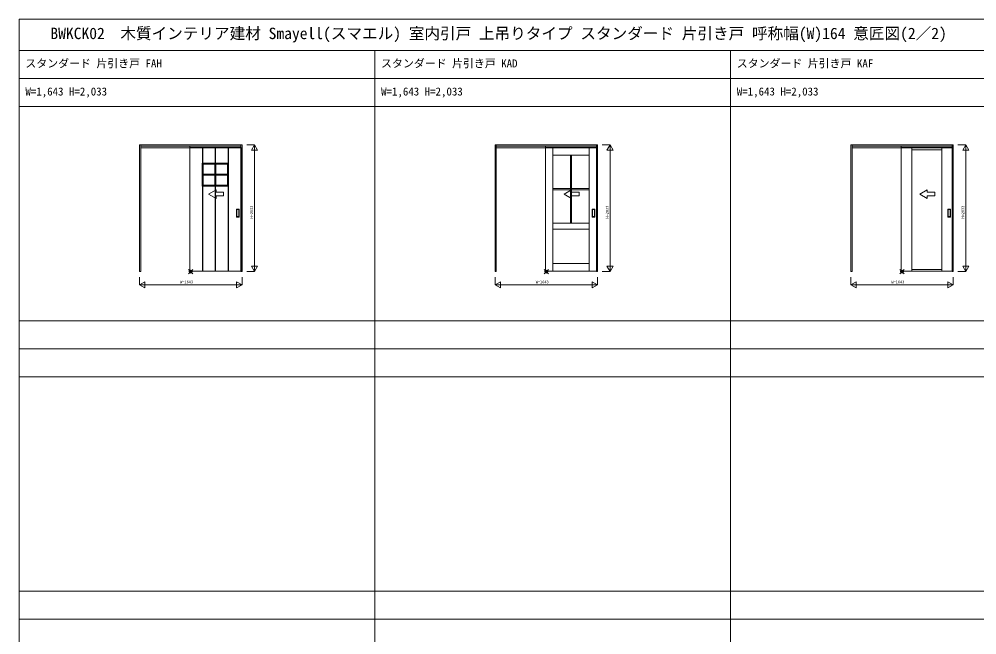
# Model space of a CAD drawing. Units: millimetres, scale not verified. Extents: x -14341 to 14341, y -10000 to 10000.
# Drawn here: x -14341 to 1006, y 130 to 10000 of the extents above; entities that cross this region are included whole.
import ezdxf
from ezdxf.enums import TextEntityAlignment as Align

# ---------------------------------------------------------------- set-up
doc = ezdxf.new("R2010")
doc.units = ezdxf.units.MM
doc.header["$LTSCALE"] = 50
doc.layers.add('0-0_0', color=7, linetype='Continuous')
for name, color, linetype, lineweight in [('0-1_YKK_F1', 7, 'Continuous', 18), ('0-2_YKK_A1', 4, 'Continuous', 18), ('0-3_YKK_N1', 2, 'Continuous', 18), ('0-6_YKK_IN', 1, 'Continuous', 18)]:
    doc.layers.add(name, color=color, linetype=linetype, lineweight=lineweight)
doc.styles.add('ＭＳ ゴシック', font='')
doc.styles.get('ＭＳ ゴシック').set_extended_font_data('MS Gothic')

msp = doc.modelspace()

# ---------------------------------------------------------------- linework, layer by layer
at = {"layer": '0-1_YKK_F1'}
for p, q in [((-14340.51, 10000), (14340.51, 10000)), ((-14340.51, -10000), (-14340.51, 10000)), ((-14340.51, 9500), (14159.49, 9500)), ((-8640.51, -10000), (-8640.51, 9500)), ((-2940.51, -10000), (-2940.51, 9500)), ((-14340.51, 9050), (14159.49, 9050)), ((-14340.51, 8600), (14159.49, 8600)), ((-14340.51, 5165), (14159.49, 5165)), ((-14340.51, 4715), (14159.49, 4715)), ((-14340.51, 4265), (14159.49, 4265)), ((-14340.51, 830), (14159.49, 830)), ((-14340.51, 380), (14159.49, 380))]:
    msp.add_line(p, q, dxfattribs=at)
at = {"layer": '0-2_YKK_A1'}
for p, q in [((-12412.01, 7985.5), (-10769.01, 7985.5)), ((-12412.01, 7985.5), (-12412.01, 5952.5)), ((-10789.01, 5952.5), (-10789.01, 7985.5)), ((-6714.01, 7985.5), (-5071.01, 7985.5)), ((-6714.01, 7985.5), (-6714.01, 5952.5)), ((-5091.01, 5952.5), (-5091.01, 7985.5)), ((-1014.01, 7985.5), (628.99, 7985.5)), ((-1014.01, 7985.5), (-1014.01, 5952.5)), ((608.99, 5952.5), (608.99, 7985.5)), ((-12392.01, 7961.5), (-10789.01, 7961.5)), ((-12392.01, 7934.5), (-10789.01, 7934.5)), ((-11605.51, 7961.5), (-11605.51, 7941.5)), ((-11605.51, 5961.5), (-11605.51, 7941.5)), ((-11402.51, 7941.5), (-11402.51, 7691.5)), ((-11398.51, 7941.5), (-11398.51, 7691.5)), ((-11197.51, 7941.5), (-11197.51, 7691.5)), ((-11193.51, 7941.5), (-11193.51, 7691.5)), ((-10992.51, 7941.5), (-10992.51, 7691.5)), ((-10988.51, 7941.5), (-10988.51, 7691.5)), ((-6694.01, 7961.5), (-5091.01, 7961.5)), ((-6694.01, 7934.5), (-5091.01, 7934.5)), ((-5907.51, 7961.5), (-5907.51, 7941.5)), ((-994.01, 7961.5), (608.99, 7961.5)), ((-994.01, 7934.5), (608.99, 7934.5)), ((-207.51, 7961.5), (-207.51, 7941.5)), ((-11391.51, 7675.5), (-11407.51, 7691.5)), ((-11203.01, 7675.5), (-11203.01, 7336.5)), ((-11188.01, 7675.5), (-11188.01, 7336.5)), ((-10999.51, 7675.5), (-10983.51, 7691.5)), ((-11391.51, 7513.5), (-11203.01, 7513.5)), ((-11391.51, 7498.5), (-11203.01, 7498.5)), ((-11188.01, 7513.5), (-10999.51, 7513.5)), ((-11188.01, 7498.5), (-10999.51, 7498.5)), ((-11391.51, 7336.5), (-11407.51, 7320.5)), ((-11402.51, 7320.5), (-11402.51, 5961.5)), ((-11398.51, 7320.5), (-11398.51, 5961.5)), ((-11306.01, 7195.91), (-11186.01, 7265.19)), ((-11197.51, 7320.5), (-11197.51, 5961.5)), ((-11193.51, 7320.5), (-11193.51, 5961.5)), ((-11186.01, 7225.91), (-11186.01, 7265.19)), ((-10999.51, 7336.5), (-10983.51, 7320.5)), ((-10992.51, 7320.5), (-10992.51, 5961.5)), ((-10988.51, 7320.5), (-10988.51, 5961.5)), ((-5608.01, 7195.91), (-5488.01, 7265.19)), ((-5488.01, 7225.91), (-5488.01, 7265.19)), ((91.99, 7195.91), (211.99, 7265.19)), ((211.99, 7225.91), (211.99, 7265.19)), ((-11306.01, 7195.91), (-11186.01, 7126.63)), ((-11186.01, 7126.63), (-11186.01, 7165.91)), ((-5608.01, 7195.91), (-5488.01, 7126.63)), ((-5488.01, 7126.63), (-5488.01, 7165.91)), ((91.99, 7195.91), (211.99, 7126.63)), ((211.99, 7126.63), (211.99, 7165.91)), ((-10856.51, 6827.5), (-10856.51, 6955.5)), ((-10855.51, 6956.5), (-10815.51, 6956.5)), ((-10850.51, 6945.5), (-10850.51, 6837.5)), ((-10821.51, 6946.5), (-10849.51, 6946.5)), ((-10820.51, 6837.5), (-10820.51, 6945.5)), ((-10814.51, 6827.5), (-10814.51, 6955.5)), ((-5158.51, 6827.5), (-5158.51, 6955.5)), ((-5157.51, 6956.5), (-5117.51, 6956.5)), ((-5152.51, 6945.5), (-5152.51, 6837.5)), ((-5123.51, 6946.5), (-5151.51, 6946.5)), ((-5122.51, 6837.5), (-5122.51, 6945.5)), ((-5116.51, 6827.5), (-5116.51, 6955.5)), ((541.49, 6827.5), (541.49, 6955.5)), ((542.49, 6956.5), (582.49, 6956.5)), ((547.49, 6945.5), (547.49, 6837.5)), ((576.49, 6946.5), (548.49, 6946.5)), ((577.49, 6837.5), (577.49, 6945.5)), ((583.49, 6827.5), (583.49, 6955.5)), ((-10855.51, 6826.5), (-10815.51, 6826.5)), ((-10849.51, 6836.5), (-10821.51, 6836.5)), ((-5157.51, 6826.5), (-5117.51, 6826.5)), ((-5151.51, 6836.5), (-5123.51, 6836.5)), ((542.49, 6826.5), (582.49, 6826.5)), ((548.49, 6836.5), (576.49, 6836.5)), ((-10785.51, 5961.5), (-11605.51, 5961.5))]:
    msp.add_line(p, q, dxfattribs=at)
for points in [[(-12392.01, 7985.5), (-12392.01, 5952.5), (-12412.01, 5952.5)], [(-10789.01, 5952.5), (-10769.01, 5952.5), (-10769.01, 7985.5)], [(-6694.01, 7985.5), (-6694.01, 5952.5), (-6714.01, 5952.5)], [(-5091.01, 5952.5), (-5071.01, 5952.5), (-5071.01, 7985.5)], [(-994.01, 7985.5), (-994.01, 5952.5), (-1014.01, 5952.5)], [(608.99, 5952.5), (628.99, 5952.5), (628.99, 7985.5)], [(-11605.51, 7941.5), (-10785.51, 7941.5), (-10785.51, 5961.5)], [(-11186.01, 7225.91), (-11065.01, 7225.91), (-11065.01, 7165.91), (-11186.01, 7165.91)], [(-5507.51, 7286.5), (-5787.51, 7286.5), (-5787.51, 7266.5), (-5507.51, 7266.5)], [(-5488.01, 7225.91), (-5367.01, 7225.91), (-5367.01, 7165.91), (-5488.01, 7165.91)], [(-5487.51, 7266.5), (-5207.51, 7266.5), (-5207.51, 7286.5), (-5487.51, 7286.5)], [(211.99, 7225.91), (332.99, 7225.91), (332.99, 7165.91), (211.99, 7165.91)]]:
    msp.add_lwpolyline(points, dxfattribs=at)
for points in [[(-5907.51, 5961.5), (-5787.51, 5961.5), (-5787.51, 7941.5), (-5907.51, 7941.5)], [(-5787.51, 7821.5), (-5207.51, 7821.5), (-5207.51, 7941.5), (-5787.51, 7941.5)], [(-5207.51, 5961.5), (-5087.51, 5961.5), (-5087.51, 7941.5), (-5207.51, 7941.5)], [(-207.51, 5961.5), (-37.51, 5961.5), (-37.51, 7941.5), (-207.51, 7941.5)], [(-37.51, 7905.5), (442.49, 7905.5), (442.49, 7941.5), (-37.51, 7941.5)], [(442.49, 5961.5), (612.49, 5961.5), (612.49, 7941.5), (442.49, 7941.5)], [(-11407.51, 7691.5), (-11407.51, 7320.5), (-10983.51, 7320.5), (-10983.51, 7691.5)], [(-11391.51, 7675.5), (-11391.51, 7336.5), (-10999.51, 7336.5), (-10999.51, 7675.5)], [(-5507.51, 7821.5), (-5507.51, 6731.5), (-5487.51, 6731.5), (-5487.51, 7821.5)], [(-5787.51, 6631.5), (-5207.51, 6631.5), (-5207.51, 6731.5), (-5787.51, 6731.5)], [(-5787.51, 5961.5), (-5207.51, 5961.5), (-5207.51, 6081.5), (-5787.51, 6081.5)], [(-37.51, 5961.5), (442.49, 5961.5), (442.49, 5988.5), (-37.51, 5988.5)]]:
    msp.add_lwpolyline(points, close=True, dxfattribs=at)
for centre, start, end in [((-10855.51, 6955.5), 90, 180), ((-10849.51, 6945.5), 90, 180), ((-10821.51, 6945.5), 360, 90), ((-10815.51, 6955.5), 0, 90), ((-5157.51, 6955.5), 90, 180), ((-5151.51, 6945.5), 90, 180), ((-5123.51, 6945.5), 360, 90), ((-5117.51, 6955.5), 0, 90), ((542.49, 6955.5), 90, 180), ((548.49, 6945.5), 90, 180), ((576.49, 6945.5), 360, 90), ((582.49, 6955.5), 0, 90), ((-10855.51, 6827.5), 180, 270), ((-10849.51, 6837.5), 180, 270), ((-10821.51, 6837.5), 270, 360), ((-10815.51, 6827.5), 270, 0), ((-5157.51, 6827.5), 180, 270), ((-5151.51, 6837.5), 180, 270), ((-5123.51, 6837.5), 270, 360), ((-5117.51, 6827.5), 270, 0), ((542.49, 6827.5), 180, 270), ((548.49, 6837.5), 180, 270), ((576.49, 6837.5), 270, 360), ((582.49, 6827.5), 270, 0)]:
    msp.add_arc(centre, 1, start, end, dxfattribs=at)
at = {"layer": '0-3_YKK_N1'}
for p, q in [((-10694.01, 7985.5), (-10569.01, 7985.5)), ((-10619.01, 7898.9), (-10569.01, 7985.5)), ((-10569.01, 5952.5), (-10569.01, 7985.5)), ((-10569.01, 7985.5), (-10519.01, 7898.9)), ((-4996.01, 7985.5), (-4871.01, 7985.5)), ((-4921.01, 7898.9), (-4871.01, 7985.5)), ((-4871.01, 5952.5), (-4871.01, 7985.5)), ((-4871.01, 7985.5), (-4821.01, 7898.9)), ((703.99, 7985.5), (828.99, 7985.5)), ((778.99, 7898.9), (828.99, 7985.5)), ((828.99, 5952.5), (828.99, 7985.5)), ((828.99, 7985.5), (878.99, 7898.9)), ((-10619.01, 7898.9), (-10519.01, 7898.9)), ((-4921.01, 7898.9), (-4821.01, 7898.9)), ((778.99, 7898.9), (878.99, 7898.9)), ((-10619.01, 6039.1), (-10569.01, 5952.5)), ((-10619.01, 6039.1), (-10519.01, 6039.1)), ((-10569.01, 5952.5), (-10519.01, 6039.1)), ((-4921.01, 6039.1), (-4871.01, 5952.5)), ((-4921.01, 6039.1), (-4821.01, 6039.1)), ((-4871.01, 5952.5), (-4821.01, 6039.1)), ((778.99, 6039.1), (828.99, 5952.5)), ((778.99, 6039.1), (878.99, 6039.1)), ((828.99, 5952.5), (878.99, 6039.1)), ((-12412.01, 5865.5), (-12412.01, 5740.5)), ((-10769.01, 5865.5), (-10769.01, 5740.5)), ((-10694.01, 5952.5), (-10569.01, 5952.5)), ((-6714.01, 5865.5), (-6714.01, 5740.5)), ((-5071.01, 5865.5), (-5071.01, 5740.5)), ((-4996.01, 5952.5), (-4871.01, 5952.5)), ((-1014.01, 5865.5), (-1014.01, 5740.5)), ((628.99, 5865.5), (628.99, 5740.5)), ((703.99, 5952.5), (828.99, 5952.5)), ((-12412.01, 5740.5), (-10769.01, 5740.5)), ((-12412.01, 5740.5), (-12325.41, 5690.5)), ((-10855.61, 5790.5), (-10855.61, 5690.5)), ((-10855.61, 5790.5), (-10769.01, 5740.5)), ((-10855.61, 5690.5), (-10769.01, 5740.5)), ((-6714.01, 5740.5), (-6627.41, 5790.5)), ((-6714.01, 5740.5), (-5071.01, 5740.5)), ((-6714.01, 5740.5), (-6627.41, 5690.5)), ((-6627.41, 5790.5), (-6627.41, 5690.5)), ((-5157.61, 5790.5), (-5157.61, 5690.5)), ((-5157.61, 5790.5), (-5071.01, 5740.5)), ((-5157.61, 5690.5), (-5071.01, 5740.5)), ((-1014.01, 5740.5), (-927.41, 5790.5)), ((-1014.01, 5740.5), (628.99, 5740.5)), ((-1014.01, 5740.5), (-927.41, 5690.5)), ((-927.41, 5790.5), (-927.41, 5690.5)), ((542.39, 5790.5), (542.39, 5690.5)), ((542.39, 5790.5), (628.99, 5740.5)), ((542.39, 5690.5), (628.99, 5740.5))]:
    msp.add_line(p, q, dxfattribs=at)
msp.add_lwpolyline([(-12412.01, 5740.5), (-12325.41, 5790.5), (-12325.41, 5690.5)], dxfattribs=at)
at = {"layer": '0-6_YKK_IN'}
for p, q in [((-11625.86, 5917.14), (-11555.15, 5987.86)), ((-11625.86, 5987.86), (-11555.15, 5917.14)), ((-5927.86, 5917.14), (-5857.15, 5987.86)), ((-5927.86, 5987.86), (-5857.15, 5917.14)), ((-227.86, 5917.14), (-157.15, 5987.86)), ((-227.86, 5987.86), (-157.15, 5917.14))]:
    msp.add_line(p, q, dxfattribs=at)
for centre in [(-11590.51, 5952.5), (-5892.51, 5952.5), (-192.51, 5952.5)]:
    msp.add_circle(centre, 25, dxfattribs=at)

# ---------------------------------------------------------------- texts
at = {"layer": '0-0_0', "style": 'ＭＳ ゴシック'}
for s, height, p in [('BWKCK02  木質インテリア建材 Smayell(スマエル) 室内引戸 上吊りタイプ スタンダード 片引き戸 呼称幅(W)164 意匠図(2／2)', 183.3, (-13840.51, 9625)), ('スタンダード 片引き戸 FAH', 128.3, (-14240.51, 9187.5)), ('スタンダード 片引き戸 KAD', 128.3, (-8540.51, 9187.5)), ('スタンダード 片引き戸 KAF', 128.3, (-2840.51, 9187.5)), ('W=1,643 H=2,033', 128.3, (-14240.51, 8737.5)), ('W=1,643 H=2,033', 128.3, (-8540.51, 8737.5)), ('W=1,643 H=2,033', 128.3, (-2840.51, 8737.5))]:
    msp.add_text(s, height=height, dxfattribs=at).set_placement(p, align=Align.BOTTOM_LEFT)
at = {"layer": '0-3_YKK_N1', "color": 7, "style": 'ＭＳ ゴシック'}
for p in [(-10581.01, 6804), (-4883.01, 6804), (816.99, 6804)]:
    msp.add_text('H=2033', height=43.99, rotation=90, dxfattribs=at).set_placement(p, align=Align.BOTTOM_LEFT)
for p in [(-11760.51, 5752.5), (-6062.51, 5752.5), (-362.51, 5752.5)]:
    msp.add_text('W=1643', height=43.99, dxfattribs=at).set_placement(p, align=Align.BOTTOM_LEFT)

doc.saveas('drawing.dxf')
